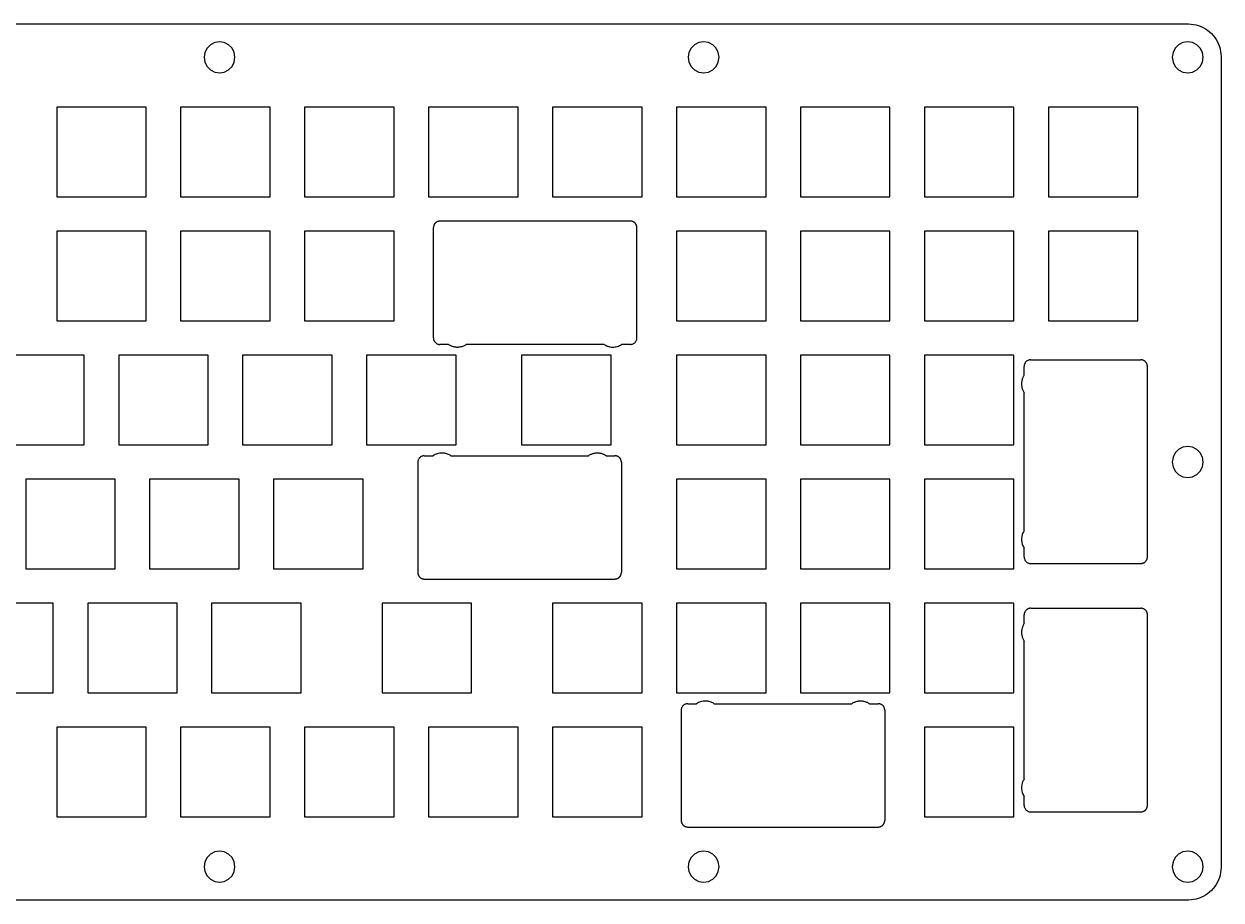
# Model space of a CAD drawing. Extents: x 3 to 385, y 7 to 142.
# Drawn here: x 201.2 to 385.2, y 7.2 to 141.8 of the extents above; entities that cross this region are included whole.
import ezdxf

# ---------------------------------------------------------------- set-up
doc = ezdxf.new("R2010")
doc.units = 0
doc.layers.add('Layer_1', color=7, linetype='CONTINUOUS')

msp = doc.modelspace()

# ---------------------------------------------------------------- linework, layer by layer
at = {"layer": 'Layer_1', "color": 7}
for points in [[(42.967479, 141.772867), (380.168479, 141.771867), (380.560479, 141.756867), (380.950479, 141.710867), (381.335479, 141.633867), (381.713479, 141.527867), (382.081479, 141.391867), (382.437479, 141.227867), (382.780479, 141.035867), (383.106479, 140.817867), (383.415479, 140.574867), (383.703479, 140.307867), (383.970479, 140.019867), (384.213479, 139.710867), (384.431479, 139.384867), (384.623479, 139.041867), (384.787479, 138.685867), (384.923479, 138.317867), (385.029479, 137.939867), (385.106479, 137.554867), (385.152479, 137.164867), (385.167479, 136.771867), (385.168479, 12.220867), (385.152479, 11.828867), (385.106479, 11.438867), (385.029479, 11.053867), (384.923479, 10.675867), (384.787479, 10.307867), (384.623479, 9.951867), (384.431479, 9.608867), (384.213479, 9.282867), (383.970479, 8.973867), (383.703479, 8.685867), (383.415479, 8.418867), (383.106479, 8.175867), (382.780479, 7.957867), (382.437479, 7.765867), (382.081479, 7.601867), (381.713479, 7.465867), (381.335479, 7.359867), (380.950479, 7.282867), (380.560479, 7.236867), (380.168479, 7.220867), (7.967479, 7.220867)], [(264.128585, 93.550563), (264.128585, 110.490564)], [(294.404593, 111.490557), (265.128605, 111.490557)], [(295.404585, 93.550563), (295.404585, 110.490564)], [(266.472132, 92.550544), (265.128605, 92.550544)], [(290.348133, 92.550544), (269.185064, 92.550544)], [(294.404593, 92.550544), (293.061065, 92.550544)], [(355.90935, 90.188865), (372.849351, 90.188865)], [(354.909331, 87.845318), (354.909331, 89.188845)], [(373.849344, 59.912858), (373.849344, 89.188845)], [(354.909331, 63.969317), (354.909331, 85.132386)], [(262.736548, 75.463763), (264.080075, 75.463763)], [(266.793007, 75.463763), (287.956076, 75.463763)], [(290.669008, 75.463763), (292.012535, 75.463763)], [(261.736555, 74.463744), (261.736555, 57.523743)], [(293.012555, 74.463744), (293.012555, 57.523743)], [(354.909331, 59.912858), (354.909331, 61.256385)], [(355.90935, 58.912865), (372.849351, 58.912865)], [(262.736548, 56.52375), (292.012535, 56.52375)], [(355.91599, 52.033175), (372.855991, 52.033175)], [(354.915971, 49.689628), (354.915971, 51.033155)], [(373.855984, 21.757168), (373.855984, 51.033155)], [(354.915971, 25.813627), (354.915971, 46.976696)], [(303.213318, 37.373143), (304.556845, 37.373143)], [(307.269777, 37.373143), (328.432846, 37.373143)], [(331.145778, 37.373143), (332.489305, 37.373143)], [(302.213325, 36.373124), (302.213325, 19.433123)], [(333.489325, 36.373124), (333.489325, 19.433123)], [(354.915971, 21.757168), (354.915971, 23.100695)], [(355.91599, 20.757175), (372.855991, 20.757175)], [(303.213318, 18.43313), (332.489305, 18.43313)]]:
    msp.add_lwpolyline(points, dxfattribs=at)
for points in [[(229.866479, 134.725867), (230.528479, 134.388867), (231.262479, 134.271867), (231.996479, 134.388867), (232.658479, 134.725867), (233.184479, 135.251867), (233.521479, 135.913867), (233.637479, 136.646867), (233.521479, 137.380867), (233.184479, 138.042867), (232.658479, 138.568867), (231.996479, 138.905867), (231.262479, 139.021867), (230.528479, 138.905867), (229.866479, 138.568867), (229.341479, 138.042867), (229.003479, 137.380867), (228.887479, 136.646867), (229.003479, 135.913867), (229.341479, 135.251867)], [(304.256479, 134.725867), (304.918479, 134.388867), (305.652479, 134.271867), (306.386479, 134.388867), (307.048479, 134.725867), (307.574479, 135.251867), (307.911479, 135.913867), (308.027479, 136.646867), (307.911479, 137.380867), (307.574479, 138.042867), (307.048479, 138.568867), (306.386479, 138.905867), (305.652479, 139.021867), (304.918479, 138.905867), (304.256479, 138.568867), (303.731479, 138.042867), (303.394479, 137.380867), (303.277479, 136.646867), (303.394479, 135.913867), (303.731479, 135.251867)], [(378.647479, 134.725867), (379.309479, 134.388867), (380.043479, 134.271867), (380.776479, 134.388867), (381.438479, 134.725867), (381.964479, 135.251867), (382.301479, 135.913867), (382.418479, 136.646867), (382.301479, 137.380867), (381.964479, 138.042867), (381.438479, 138.568867), (380.776479, 138.905867), (380.043479, 139.021867), (379.309479, 138.905867), (378.647479, 138.568867), (378.121479, 138.042867), (377.784479, 137.380867), (377.668479, 136.646867), (377.784479, 135.913867), (378.121479, 135.251867)], [(219.992479, 128.996867), (206.242479, 128.996867), (206.242479, 115.246867), (219.992479, 115.246867)], [(239.042479, 128.996867), (225.292479, 128.996867), (225.292479, 115.246867), (239.042479, 115.246867)], [(258.092479, 128.996867), (244.342479, 128.996867), (244.342479, 115.246867), (258.092479, 115.246867)], [(277.142479, 128.996867), (263.392479, 128.996867), (263.392479, 115.246867), (277.142479, 115.246867)], [(296.192479, 128.996867), (282.442479, 128.996867), (282.442479, 115.246867), (296.192479, 115.246867)], [(315.242479, 128.996867), (301.492479, 128.996867), (301.492479, 115.246867), (315.242479, 115.246867)], [(334.292479, 128.996867), (320.542479, 128.996867), (320.542479, 115.246867), (334.292479, 115.246867)], [(353.342479, 128.996867), (339.592479, 128.996867), (339.592479, 115.246867), (353.342479, 115.246867)], [(372.392479, 128.996867), (358.642479, 128.996867), (358.642479, 115.246867), (372.392479, 115.246867)], [(219.992479, 109.946867), (206.242479, 109.946867), (206.242479, 96.196867), (219.992479, 96.196867)], [(239.042479, 109.946867), (225.292479, 109.946867), (225.292479, 96.196867), (239.042479, 96.196867)], [(258.092479, 109.946867), (244.342479, 109.946867), (244.342479, 96.196867), (258.092479, 96.196867)], [(315.242479, 109.946867), (301.492479, 109.946867), (301.492479, 96.196867), (315.242479, 96.196867)], [(334.292479, 109.946867), (320.542479, 109.946867), (320.542479, 96.196867), (334.292479, 96.196867)], [(353.342479, 109.946867), (339.592479, 109.946867), (339.592479, 96.196867), (353.342479, 96.196867)], [(372.392479, 109.946867), (358.642479, 109.946867), (358.642479, 96.196867), (372.392479, 96.196867)], [(210.467479, 90.896867), (196.717479, 90.896867), (196.717479, 77.146867), (210.467479, 77.146867)], [(229.517479, 90.896867), (215.767479, 90.896867), (215.767479, 77.146867), (229.517479, 77.146867)], [(248.567479, 90.896867), (234.817479, 90.896867), (234.817479, 77.146867), (248.567479, 77.146867)], [(267.617479, 90.896867), (253.867479, 90.896867), (253.867479, 77.146867), (267.617479, 77.146867)], [(291.429479, 90.896867), (277.679479, 90.896867), (277.679479, 77.146867), (291.429479, 77.146867)], [(315.242479, 90.896867), (301.492479, 90.896867), (301.492479, 77.146867), (315.242479, 77.146867)], [(334.292479, 90.896867), (320.542479, 90.896867), (320.542479, 77.146867), (334.292479, 77.146867)], [(353.342479, 90.896867), (339.592479, 90.896867), (339.592479, 77.146867), (353.342479, 77.146867)], [(378.647479, 72.575867), (379.309479, 72.237867), (380.043479, 72.121867), (380.776479, 72.237867), (381.438479, 72.575867), (381.964479, 73.100867), (382.301479, 73.762867), (382.418479, 74.496867), (382.301479, 75.230867), (381.964479, 75.892867), (381.438479, 76.417867), (380.776479, 76.755867), (380.043479, 76.871867), (379.309479, 76.755867), (378.647479, 76.417867), (378.121479, 75.892867), (377.784479, 75.230867), (377.668479, 74.496867), (377.784479, 73.762867), (378.121479, 73.100867)], [(215.229479, 71.846867), (201.479479, 71.846867), (201.479479, 58.096867), (215.229479, 58.096867)], [(234.279479, 71.846867), (220.529479, 71.846867), (220.529479, 58.096867), (234.279479, 58.096867)], [(253.329479, 71.846867), (239.579479, 71.846867), (239.579479, 58.096867), (253.329479, 58.096867)], [(315.242479, 71.846867), (301.492479, 71.846867), (301.492479, 58.096867), (315.242479, 58.096867)], [(334.292479, 71.846867), (320.542479, 71.846867), (320.542479, 58.096867), (334.292479, 58.096867)], [(353.342479, 71.846867), (339.592479, 71.846867), (339.592479, 58.096867), (353.342479, 58.096867)], [(205.704479, 52.796867), (191.954479, 52.796867), (191.954479, 39.046867), (205.704479, 39.046867)], [(224.754479, 52.796867), (211.004479, 52.796867), (211.004479, 39.046867), (224.754479, 39.046867)], [(243.804479, 52.796867), (230.054479, 52.796867), (230.054479, 39.046867), (243.804479, 39.046867)], [(269.998479, 52.796867), (256.248479, 52.796867), (256.248479, 39.046867), (269.998479, 39.046867)], [(296.192479, 52.796867), (282.442479, 52.796867), (282.442479, 39.046867), (296.192479, 39.046867)], [(315.242479, 52.796867), (301.492479, 52.796867), (301.492479, 39.046867), (315.242479, 39.046867)], [(334.292479, 52.796867), (320.542479, 52.796867), (320.542479, 39.046867), (334.292479, 39.046867)], [(353.342479, 52.796867), (339.592479, 52.796867), (339.592479, 39.046867), (353.342479, 39.046867)], [(219.992479, 33.746867), (206.242479, 33.746867), (206.242479, 19.996867), (219.992479, 19.996867)], [(239.042479, 33.746867), (225.292479, 33.746867), (225.292479, 19.996867), (239.042479, 19.996867)], [(258.092479, 33.746867), (244.342479, 33.746867), (244.342479, 19.996867), (258.092479, 19.996867)], [(277.142479, 33.746867), (263.392479, 33.746867), (263.392479, 19.996867), (277.142479, 19.996867)], [(296.192479, 33.746867), (282.442479, 33.746867), (282.442479, 19.996867), (296.192479, 19.996867)], [(353.342479, 33.746867), (339.592479, 33.746867), (339.592479, 19.996867), (353.342479, 19.996867)], [(229.866479, 10.424867), (230.528479, 10.087867), (231.262479, 9.970867), (231.996479, 10.087867), (232.658479, 10.424867), (233.184479, 10.950867), (233.521479, 11.612867), (233.637479, 12.345867), (233.521479, 13.079867), (233.184479, 13.741867), (232.658479, 14.267867), (231.996479, 14.604867), (231.262479, 14.720867), (230.528479, 14.604867), (229.866479, 14.267867), (229.341479, 13.741867), (229.003479, 13.079867), (228.887479, 12.345867), (229.003479, 11.612867), (229.341479, 10.950867)], [(304.256479, 10.424867), (304.918479, 10.087867), (305.652479, 9.970867), (306.386479, 10.087867), (307.048479, 10.424867), (307.574479, 10.950867), (307.911479, 11.612867), (308.027479, 12.345867), (307.911479, 13.079867), (307.574479, 13.741867), (307.048479, 14.267867), (306.386479, 14.604867), (305.652479, 14.720867), (304.918479, 14.604867), (304.256479, 14.267867), (303.731479, 13.741867), (303.394479, 13.079867), (303.277479, 12.345867), (303.394479, 11.612867), (303.731479, 10.950867)], [(378.647479, 10.424867), (379.309479, 10.087867), (380.043479, 9.970867), (380.776479, 10.087867), (381.438479, 10.424867), (381.964479, 10.950867), (382.301479, 11.612867), (382.418479, 12.345867), (382.301479, 13.079867), (381.964479, 13.741867), (381.438479, 14.267867), (380.776479, 14.604867), (380.043479, 14.720867), (379.309479, 14.604867), (378.647479, 14.267867), (378.121479, 13.741867), (377.784479, 13.079867), (377.668479, 12.345867), (377.784479, 11.612867), (378.121479, 10.950867)]]:
    msp.add_lwpolyline(points, close=True, dxfattribs=at)
for points in [[(264.143397, 110.662998), (264.13366, 110.606981), (264.12858, 110.549368), (264.12858, 110.490567)], [(264.174589, 110.791271), (264.161465, 110.749623), (264.151014, 110.7068), (264.143397, 110.662998)], [(264.225886, 110.921369), (264.205884, 110.879528), (264.188701, 110.836081), (264.174589, 110.791271)], [(264.270839, 111.004927), (264.254593, 110.977879), (264.239573, 110.95), (264.225886, 110.921369)], [(264.328137, 111.090057), (264.307632, 111.062731), (264.288505, 111.03432), (264.270839, 111.004927)], [(264.400098, 111.175623), (264.374566, 111.148485), (264.350537, 111.119918), (264.328137, 111.090057)], [(264.485524, 111.256403), (264.455491, 111.231162), (264.426964, 111.20418), (264.400098, 111.175623)], [(264.575991, 111.324139), (264.54454, 111.303237), (264.514337, 111.280623), (264.485524, 111.256403)], [(264.665938, 111.377334), (264.634966, 111.361141), (264.604949, 111.343375), (264.575991, 111.324139)], [(264.76807, 111.423601), (264.733029, 111.410055), (264.698943, 111.394587), (264.665938, 111.377334)], [(264.848178, 111.450711), (264.820979, 111.442773), (264.794256, 111.433724), (264.76807, 111.423601)], [(264.938041, 111.472433), (264.907572, 111.466559), (264.877594, 111.459283), (264.848178, 111.450711)], [(265.021962, 111.484948), (264.99362, 111.481932), (264.965629, 111.477751), (264.938041, 111.472433)], [(265.128605, 111.490557), (265.092582, 111.490557), (265.057, 111.488705), (265.021962, 111.484948)], [(294.523928, 111.483524), (294.484796, 111.488181), (294.444971, 111.490562), (294.404587, 111.490562)], [(294.650787, 111.460029), (294.609465, 111.47048), (294.567118, 111.478391), (294.523928, 111.483524)], [(294.743458, 111.431685), (294.713218, 111.442585), (294.682302, 111.452057), (294.650787, 111.460029)], [(294.829791, 111.395921), (294.801703, 111.409123), (294.7729, 111.421083), (294.743458, 111.431685)], [(294.884168, 111.368272), (294.866362, 111.378035), (294.848233, 111.387242), (294.829791, 111.395921)], [(294.954267, 111.326068), (294.931539, 111.34107), (294.908148, 111.355141), (294.884168, 111.368272)], [(294.998503, 111.295167), (294.984056, 111.305857), (294.969301, 111.316149), (294.954267, 111.326068)], [(295.028726, 111.271911), (295.018804, 111.279848), (295.008724, 111.2876), (294.998503, 111.295167)], [(295.078148, 111.229691), (295.06214, 111.244296), (295.045659, 111.258369), (295.028726, 111.271911)], [(295.122113, 111.187083), (295.107905, 111.20174), (295.093232, 111.215938), (295.078148, 111.229691)], [(295.202036, 111.094026), (295.177298, 111.12667), (295.150596, 111.157746), (295.122113, 111.187083)], [(295.247788, 111.028375), (295.233395, 111.050891), (295.218131, 111.072788), (295.202036, 111.094026)], [(295.294704, 110.946735), (295.280337, 110.974741), (295.264658, 111.00198), (295.247788, 111.028375)], [(295.335227, 110.857208), (295.323162, 110.887818), (295.309616, 110.917689), (295.294704, 110.946735)], [(295.366326, 110.765437), (295.35741, 110.796679), (295.347012, 110.827294), (295.335227, 110.857208)], [(295.392626, 110.645729), (295.386276, 110.686499), (295.377465, 110.726453), (295.366326, 110.765437)], [(295.404585, 110.490564), (295.404585, 110.543341), (295.400484, 110.595162), (295.392626, 110.645729)], [(264.128585, 93.550563), (264.128585, 93.507063), (264.131364, 93.464211), (264.136761, 93.422177)], [(264.136761, 93.422177), (264.14065, 93.391829), (264.145889, 93.361907), (264.152451, 93.332475)], [(264.152451, 93.332475), (264.157399, 93.310276), (264.163061, 93.288329), (264.169464, 93.266702)], [(264.169464, 93.266702), (264.180708, 93.228687), (264.194123, 93.191616), (264.209609, 93.155633)], [(264.209609, 93.155633), (264.227045, 93.11512), (264.247076, 93.075985), (264.2695, 93.038446)], [(264.2695, 93.038446), (264.290481, 93.003317), (264.313564, 92.969586), (264.338561, 92.93742)], [(264.338561, 92.93742), (264.367229, 92.900532), (264.398426, 92.865705), (264.431888, 92.833198)], [(264.431888, 92.833198), (264.470972, 92.79523), (264.513149, 92.76043), (264.558007, 92.729209)], [(264.558007, 92.729209), (264.598224, 92.701216), (264.640594, 92.676102), (264.684822, 92.654163)], [(264.684822, 92.654163), (264.716233, 92.638579), (264.748581, 92.624603), (264.78176, 92.612332)], [(264.78176, 92.612332), (264.808649, 92.602384), (264.836087, 92.593573), (264.864011, 92.585926)], [(264.864011, 92.585926), (264.88613, 92.579868), (264.90854, 92.574576), (264.931236, 92.570025)], [(264.931236, 92.570025), (264.959631, 92.564336), (264.98846, 92.559865), (265.017668, 92.556637)], [(265.017668, 92.556637), (265.054101, 92.552615), (265.091121, 92.550552), (265.128626, 92.550552)], [(266.472132, 92.550544), (266.524763, 92.516547), (266.578355, 92.484718), (266.632782, 92.455056)], [(266.632782, 92.455056), (266.680254, 92.429179), (266.728366, 92.404957), (266.77703, 92.382383)], [(266.77703, 92.382383), (266.840295, 92.353032), (266.904499, 92.326471), (266.969464, 92.302695)], [(266.969464, 92.302695), (267.03723, 92.277904), (267.105823, 92.256123), (267.17504, 92.237388)], [(267.17504, 92.237388), (267.248571, 92.217492), (267.322808, 92.201), (267.397505, 92.187938)], [(267.397505, 92.187938), (267.461293, 92.176799), (267.52542, 92.16812), (267.58973, 92.161956)], [(267.58973, 92.161956), (267.667404, 92.154521), (267.74535, 92.150711), (267.823299, 92.150552)], [(267.823299, 92.150552), (267.898977, 92.150393), (267.974662, 92.153674), (268.050107, 92.160368)], [(268.050107, 92.160368), (268.122484, 92.166797), (268.194644, 92.176375), (268.266367, 92.189123)], [(268.266367, 92.189123), (268.363252, 92.206347), (268.459344, 92.229305), (268.554115, 92.258036)], [(268.554115, 92.258036), (268.633847, 92.282219), (268.712643, 92.310458), (268.790187, 92.342782)], [(268.790187, 92.342782), (268.857161, 92.370701), (268.923203, 92.40166), (268.988111, 92.435662)], [(268.988111, 92.435662), (269.055043, 92.470724), (269.120768, 92.50902), (269.185064, 92.550552)], [(290.348133, 92.550544), (290.417332, 92.505845), (290.488188, 92.464895), (290.560421, 92.42769)], [(290.560421, 92.42769), (290.646332, 92.383438), (290.734195, 92.344489), (290.823539, 92.310837)], [(290.823539, 92.310837), (290.910814, 92.277962), (290.999508, 92.250146), (291.089178, 92.227387)], [(291.089178, 92.227387), (291.161804, 92.208946), (291.235069, 92.193835), (291.308745, 92.182035)], [(291.308745, 92.182035), (291.444249, 92.160339), (291.581144, 92.149848), (291.717992, 92.150578)], [(291.717992, 92.150578), (291.827784, 92.151108), (291.937543, 92.158966), (292.046531, 92.173994)], [(292.046531, 92.173994), (292.171305, 92.191192), (292.295067, 92.217865), (292.416698, 92.253996)], [(292.416698, 92.253996), (292.528493, 92.287204), (292.638485, 92.328405), (292.745816, 92.377602)], [(292.745816, 92.377602), (292.853896, 92.427139), (292.959272, 92.484784), (293.061065, 92.550536)], [(294.404593, 92.550544), (294.473932, 92.550544), (294.541623, 92.557608), (294.606988, 92.571049)], [(294.606988, 92.571049), (294.675566, 92.585151), (294.741579, 92.606262), (294.804248, 92.633615)], [(294.804248, 92.633615), (294.869981, 92.662306), (294.932031, 92.697858), (294.989494, 92.739364)], [(294.989494, 92.739364), (295.04385, 92.778628), (295.094102, 92.823218), (295.139486, 92.872372)], [(295.139486, 92.872372), (295.185558, 92.92227), (295.226611, 92.976875), (295.261845, 93.035377)], [(295.261845, 93.035377), (295.293053, 93.087198), (295.319696, 93.142078), (295.341215, 93.199461)], [(295.341215, 93.199461), (295.362302, 93.255698), (295.378476, 93.31434), (295.389202, 93.374861)], [(295.389202, 93.374861), (295.399309, 93.431908), (295.404575, 93.490624), (295.404575, 93.550574)], [(355.625489, 90.147986), (355.587474, 90.136742), (355.550403, 90.123327), (355.51442, 90.107841)], [(355.691262, 90.164999), (355.669063, 90.160051), (355.647116, 90.154389), (355.625489, 90.147986)], [(355.780964, 90.180689), (355.750616, 90.1768), (355.720694, 90.171561), (355.691262, 90.164999)], [(355.90935, 90.188865), (355.86585, 90.188865), (355.822998, 90.186086), (355.780964, 90.180689)], [(373.021785, 90.174053), (372.965768, 90.18379), (372.908155, 90.18887), (372.849354, 90.18887)], [(373.150058, 90.142861), (373.10841, 90.155985), (373.065587, 90.166436), (373.021785, 90.174053)], [(373.280156, 90.091564), (373.238315, 90.111566), (373.194868, 90.128749), (373.150058, 90.142861)], [(354.915424, 89.299782), (354.911402, 89.263349), (354.909339, 89.226329), (354.909339, 89.188824)], [(354.928812, 89.386214), (354.923124, 89.357819), (354.918652, 89.32899), (354.915424, 89.299782)], [(354.944714, 89.453439), (354.938655, 89.43132), (354.933363, 89.40891), (354.928812, 89.386214)], [(354.971119, 89.53569), (354.961171, 89.508801), (354.95236, 89.481363), (354.944714, 89.453439)], [(355.01295, 89.632628), (354.997366, 89.601217), (354.98339, 89.568869), (354.971119, 89.53569)], [(355.087996, 89.759443), (355.060003, 89.719226), (355.034889, 89.676856), (355.01295, 89.632628)], [(355.191985, 89.885562), (355.154017, 89.846478), (355.119217, 89.804301), (355.087996, 89.759443)], [(355.296207, 89.978889), (355.259319, 89.950221), (355.224492, 89.919024), (355.191985, 89.885562)], [(355.397233, 90.04795), (355.362104, 90.026969), (355.328373, 90.003886), (355.296207, 89.978889)], [(355.51442, 90.107841), (355.473907, 90.090405), (355.434772, 90.070374), (355.397233, 90.04795)], [(373.363714, 90.046611), (373.336666, 90.062857), (373.308787, 90.077877), (373.280156, 90.091564)], [(373.448844, 89.989313), (373.421518, 90.009818), (373.393107, 90.028945), (373.363714, 90.046611)], [(373.53441, 89.917352), (373.507272, 89.942884), (373.478705, 89.966913), (373.448844, 89.989313)], [(373.61519, 89.831926), (373.589949, 89.861959), (373.562967, 89.890486), (373.53441, 89.917352)], [(373.682926, 89.741459), (373.662024, 89.77291), (373.63941, 89.803113), (373.61519, 89.831926)], [(373.736121, 89.651512), (373.719928, 89.682484), (373.702162, 89.712501), (373.682926, 89.741459)], [(373.782388, 89.54938), (373.768842, 89.584421), (373.753374, 89.618508), (373.736121, 89.651512)], [(373.809498, 89.469272), (373.80156, 89.496471), (373.792511, 89.523194), (373.782388, 89.54938)], [(373.83122, 89.379409), (373.825346, 89.409878), (373.81807, 89.439856), (373.809498, 89.469272)], [(373.843735, 89.295488), (373.840719, 89.32383), (373.836538, 89.351821), (373.83122, 89.379409)], [(373.849344, 89.188845), (373.849344, 89.224868), (373.847492, 89.26045), (373.843735, 89.295488)], [(354.509339, 86.494151), (354.50918, 86.418473), (354.512461, 86.342788), (354.519155, 86.267343)], [(354.520743, 86.72772), (354.513308, 86.650046), (354.509498, 86.5721), (354.509339, 86.494151)], [(354.546725, 86.919945), (354.535586, 86.856157), (354.526907, 86.79203), (354.520743, 86.72772)], [(354.596175, 87.14241), (354.576279, 87.068879), (354.559787, 86.994642), (354.546725, 86.919945)], [(354.661482, 87.347986), (354.636691, 87.28022), (354.61491, 87.211627), (354.596175, 87.14241)], [(354.74117, 87.54042), (354.711819, 87.477155), (354.685258, 87.412951), (354.661482, 87.347986)], [(354.813843, 87.684668), (354.787966, 87.637196), (354.763744, 87.589084), (354.74117, 87.54042)], [(354.909331, 87.845318), (354.875334, 87.792687), (354.843505, 87.739095), (354.813843, 87.684668)], [(354.519155, 86.267343), (354.525584, 86.194966), (354.535162, 86.122806), (354.54791, 86.051083)], [(354.54791, 86.051083), (354.565134, 85.954198), (354.588092, 85.858106), (354.616823, 85.763335)], [(354.616823, 85.763335), (354.641006, 85.683603), (354.669245, 85.604807), (354.701569, 85.527263)], [(354.701569, 85.527263), (354.729488, 85.460289), (354.760447, 85.394247), (354.794449, 85.329339)], [(354.794449, 85.329339), (354.829511, 85.262407), (354.867807, 85.196682), (354.909339, 85.132386)], [(262.534152, 75.443258), (262.465574, 75.429156), (262.399561, 75.408045), (262.336892, 75.380692)], [(262.736548, 75.463763), (262.667208, 75.463763), (262.599517, 75.456699), (262.534152, 75.443258)], [(264.395324, 75.636705), (264.287244, 75.587168), (264.181868, 75.529523), (264.080075, 75.463771)], [(264.724442, 75.760311), (264.612647, 75.727103), (264.502655, 75.685902), (264.395324, 75.636705)], [(265.094609, 75.840313), (264.969835, 75.823115), (264.846073, 75.796442), (264.724442, 75.760311)], [(265.423148, 75.863729), (265.313356, 75.863199), (265.203597, 75.855341), (265.094609, 75.840313)], [(265.832395, 75.832272), (265.696891, 75.853968), (265.559996, 75.864459), (265.423148, 75.863729)], [(266.051962, 75.78692), (265.979336, 75.805361), (265.906071, 75.820472), (265.832395, 75.832272)], [(266.317601, 75.70347), (266.230326, 75.736345), (266.141632, 75.764161), (266.051962, 75.78692)], [(266.580719, 75.586617), (266.494808, 75.630869), (266.406945, 75.669818), (266.317601, 75.70347)], [(266.793007, 75.463763), (266.723808, 75.508462), (266.652952, 75.549412), (266.580719, 75.586617)], [(288.153029, 75.578645), (288.086097, 75.543583), (288.020372, 75.505287), (287.956076, 75.463755)], [(288.350953, 75.671525), (288.283979, 75.643606), (288.217937, 75.612647), (288.153029, 75.578645)], [(288.587025, 75.756271), (288.507293, 75.732088), (288.428497, 75.703849), (288.350953, 75.671525)], [(288.874773, 75.825184), (288.777888, 75.80796), (288.681796, 75.785002), (288.587025, 75.756271)], [(289.091033, 75.853939), (289.018656, 75.84751), (288.946496, 75.837932), (288.874773, 75.825184)], [(289.317841, 75.863755), (289.242163, 75.863914), (289.166478, 75.860633), (289.091033, 75.853939)], [(289.55141, 75.852351), (289.473736, 75.859786), (289.39579, 75.863596), (289.317841, 75.863755)], [(289.743635, 75.826369), (289.679847, 75.837508), (289.61572, 75.846187), (289.55141, 75.852351)], [(289.9661, 75.776919), (289.892569, 75.796815), (289.818332, 75.813307), (289.743635, 75.826369)], [(290.171676, 75.711612), (290.10391, 75.736403), (290.035317, 75.758184), (289.9661, 75.776919)], [(290.36411, 75.631924), (290.300845, 75.661275), (290.236641, 75.687836), (290.171676, 75.711612)], [(290.508358, 75.559251), (290.460886, 75.585128), (290.412774, 75.60935), (290.36411, 75.631924)], [(290.669008, 75.463763), (290.616377, 75.49776), (290.562785, 75.529589), (290.508358, 75.559251)], [(292.123472, 75.45767), (292.087039, 75.461692), (292.050019, 75.463755), (292.012514, 75.463755)], [(292.209904, 75.444282), (292.181509, 75.449971), (292.15268, 75.454442), (292.123472, 75.45767)], [(292.277129, 75.428381), (292.25501, 75.434439), (292.2326, 75.439731), (292.209904, 75.444282)], [(292.35938, 75.401975), (292.332491, 75.411923), (292.305053, 75.420734), (292.277129, 75.428381)], [(261.751938, 74.639446), (261.741831, 74.582399), (261.736565, 74.523683), (261.736565, 74.463733)], [(261.799925, 74.814846), (261.778838, 74.758609), (261.762664, 74.699967), (261.751938, 74.639446)], [(261.879295, 74.97893), (261.848087, 74.927109), (261.821444, 74.872229), (261.799925, 74.814846)], [(262.001654, 75.141935), (261.955582, 75.092037), (261.914529, 75.037432), (261.879295, 74.97893)], [(262.151646, 75.274943), (262.09729, 75.235679), (262.047038, 75.191089), (262.001654, 75.141935)], [(262.336892, 75.380692), (262.271159, 75.352001), (262.209109, 75.316449), (262.151646, 75.274943)], [(292.456318, 75.360144), (292.424907, 75.375728), (292.392559, 75.389704), (292.35938, 75.401975)], [(292.583133, 75.285098), (292.542916, 75.313091), (292.500546, 75.338205), (292.456318, 75.360144)], [(292.709252, 75.181109), (292.670168, 75.219077), (292.627991, 75.253877), (292.583133, 75.285098)], [(292.802579, 75.076887), (292.773911, 75.113775), (292.742714, 75.148602), (292.709252, 75.181109)], [(292.87164, 74.975861), (292.850659, 75.01099), (292.827576, 75.044721), (292.802579, 75.076887)], [(292.931531, 74.858674), (292.914095, 74.899187), (292.894064, 74.938322), (292.87164, 74.975861)], [(292.971676, 74.747605), (292.960432, 74.78562), (292.947017, 74.822691), (292.931531, 74.858674)], [(292.988689, 74.681832), (292.983741, 74.704031), (292.978079, 74.725978), (292.971676, 74.747605)], [(293.004379, 74.59213), (293.00049, 74.622478), (292.995251, 74.6524), (292.988689, 74.681832)], [(293.012555, 74.463744), (293.012555, 74.507244), (293.009776, 74.550096), (293.004379, 74.59213)], [(354.540822, 63.008705), (354.519126, 62.873201), (354.508635, 62.736306), (354.509365, 62.599458)], [(354.509365, 62.599458), (354.509895, 62.489666), (354.517753, 62.379907), (354.532781, 62.270919)], [(354.586174, 63.228272), (354.567733, 63.155646), (354.552622, 63.082381), (354.540822, 63.008705)], [(354.669624, 63.493911), (354.636749, 63.406636), (354.608933, 63.317942), (354.586174, 63.228272)], [(354.786477, 63.757029), (354.742225, 63.671118), (354.703276, 63.583255), (354.669624, 63.493911)], [(354.909331, 63.969317), (354.864632, 63.900118), (354.823682, 63.829262), (354.786477, 63.757029)], [(354.532781, 62.270919), (354.549979, 62.146145), (354.576652, 62.022383), (354.612783, 61.900752)], [(354.612783, 61.900752), (354.645991, 61.788957), (354.687192, 61.678965), (354.736389, 61.571634)], [(354.736389, 61.571634), (354.785926, 61.463554), (354.843571, 61.358178), (354.909323, 61.256385)], [(354.909331, 59.912858), (354.909331, 59.843518), (354.916395, 59.775827), (354.929836, 59.710462)], [(354.929836, 59.710462), (354.943938, 59.641884), (354.965049, 59.575871), (354.992402, 59.513202)], [(354.992402, 59.513202), (355.021093, 59.447469), (355.056645, 59.385419), (355.098151, 59.327956)], [(355.098151, 59.327956), (355.137415, 59.2736), (355.182005, 59.223348), (355.231159, 59.177964)], [(355.231159, 59.177964), (355.281057, 59.131892), (355.335662, 59.090839), (355.394164, 59.055605)], [(355.394164, 59.055605), (355.445985, 59.024397), (355.500865, 58.997754), (355.558248, 58.976235)], [(355.558248, 58.976235), (355.614485, 58.955148), (355.673127, 58.938974), (355.733648, 58.928248)], [(355.733648, 58.928248), (355.790695, 58.918141), (355.849411, 58.912875), (355.909361, 58.912875)], [(372.849351, 58.912865), (372.902128, 58.912865), (372.953949, 58.916966), (373.004516, 58.924824)], [(373.004516, 58.924824), (373.045286, 58.931174), (373.085241, 58.939985), (373.124224, 58.951124)], [(373.124224, 58.951124), (373.155466, 58.96004), (373.186081, 58.970438), (373.215995, 58.982223)], [(373.215995, 58.982223), (373.246605, 58.994288), (373.276476, 59.007834), (373.305522, 59.022746)], [(373.305522, 59.022746), (373.333528, 59.037113), (373.360767, 59.052792), (373.387162, 59.069662)], [(373.387162, 59.069662), (373.409678, 59.084055), (373.431575, 59.099319), (373.452813, 59.115414)], [(373.452813, 59.115414), (373.485457, 59.140152), (373.516533, 59.166854), (373.54587, 59.195337)], [(373.54587, 59.195337), (373.560527, 59.209545), (373.574725, 59.224219), (373.588478, 59.239302)], [(373.588478, 59.239302), (373.603083, 59.25531), (373.617156, 59.271791), (373.630698, 59.288724)], [(373.630698, 59.288724), (373.638635, 59.298646), (373.646387, 59.308726), (373.653954, 59.318947)], [(373.653954, 59.318947), (373.664644, 59.333394), (373.674936, 59.348149), (373.684855, 59.363183)], [(373.684855, 59.363183), (373.699857, 59.385911), (373.713928, 59.409302), (373.727059, 59.433282)], [(373.727059, 59.433282), (373.736822, 59.451088), (373.746029, 59.469217), (373.754708, 59.487659)], [(373.754708, 59.487659), (373.76791, 59.515747), (373.77987, 59.54455), (373.790472, 59.573992)], [(373.790472, 59.573992), (373.801372, 59.604232), (373.810844, 59.635148), (373.818816, 59.666663)], [(373.818816, 59.666663), (373.829267, 59.707985), (373.837178, 59.750332), (373.842311, 59.793522)], [(373.842311, 59.793522), (373.846968, 59.832654), (373.849349, 59.872479), (373.849349, 59.912863)], [(261.736555, 57.523743), (261.736555, 57.470966), (261.740656, 57.419145), (261.748514, 57.368578)], [(261.748514, 57.368578), (261.754864, 57.327808), (261.763675, 57.287854), (261.774814, 57.24887)], [(261.774814, 57.24887), (261.78373, 57.217628), (261.794128, 57.187013), (261.805913, 57.157099)], [(261.805913, 57.157099), (261.817978, 57.126489), (261.831524, 57.096618), (261.846436, 57.067572)], [(261.846436, 57.067572), (261.860803, 57.039566), (261.876482, 57.012327), (261.893352, 56.985932)], [(292.870301, 57.00938), (292.886547, 57.036428), (292.901567, 57.064307), (292.915254, 57.092938)], [(292.915254, 57.092938), (292.935256, 57.134779), (292.952439, 57.178226), (292.966551, 57.223036)], [(292.966551, 57.223036), (292.979675, 57.264684), (292.990126, 57.307507), (292.997743, 57.351309)], [(292.997743, 57.351309), (293.00748, 57.407326), (293.01256, 57.464939), (293.01256, 57.52374)], [(261.893352, 56.985932), (261.907745, 56.963416), (261.923009, 56.941519), (261.939104, 56.920281)], [(261.939104, 56.920281), (261.963842, 56.887637), (261.990544, 56.856561), (262.019027, 56.827224)], [(262.019027, 56.827224), (262.033235, 56.812567), (262.047909, 56.798369), (262.062992, 56.784616)], [(262.062992, 56.784616), (262.079, 56.770011), (262.095481, 56.755938), (262.112414, 56.742396)], [(262.112414, 56.742396), (262.122336, 56.734459), (262.132416, 56.726707), (262.142637, 56.71914)], [(262.142637, 56.71914), (262.157084, 56.70845), (262.171839, 56.698158), (262.186873, 56.688239)], [(262.186873, 56.688239), (262.209601, 56.673237), (262.232992, 56.659166), (262.256972, 56.646035)], [(262.256972, 56.646035), (262.274778, 56.636272), (262.292907, 56.627065), (262.311349, 56.618386)], [(262.311349, 56.618386), (262.339437, 56.605184), (262.36824, 56.593224), (262.397682, 56.582622)], [(262.397682, 56.582622), (262.427922, 56.571722), (262.458838, 56.56225), (262.490353, 56.554278)], [(262.490353, 56.554278), (262.531675, 56.543827), (262.574022, 56.535916), (262.617212, 56.530783)], [(262.617212, 56.530783), (262.656344, 56.526126), (262.696169, 56.523745), (262.736553, 56.523745)], [(292.012535, 56.52375), (292.048558, 56.52375), (292.08414, 56.525602), (292.119178, 56.529359)], [(292.119178, 56.529359), (292.14752, 56.532375), (292.175511, 56.536556), (292.203099, 56.541874)], [(292.203099, 56.541874), (292.233568, 56.547748), (292.263546, 56.555024), (292.292962, 56.563596)], [(292.292962, 56.563596), (292.320161, 56.571534), (292.346884, 56.580583), (292.37307, 56.590706)], [(292.37307, 56.590706), (292.408111, 56.604252), (292.442198, 56.61972), (292.475202, 56.636973)], [(292.475202, 56.636973), (292.506174, 56.653166), (292.536191, 56.670932), (292.565149, 56.690168)], [(292.565149, 56.690168), (292.5966, 56.71107), (292.626803, 56.733684), (292.655616, 56.757904)], [(292.655616, 56.757904), (292.685649, 56.783145), (292.714176, 56.810127), (292.741042, 56.838684)], [(292.741042, 56.838684), (292.766574, 56.865822), (292.790603, 56.894389), (292.813003, 56.92425)], [(292.813003, 56.92425), (292.833508, 56.951576), (292.852635, 56.979987), (292.870301, 57.00938)], [(355.094636, 51.603753), (355.066643, 51.563536), (355.041529, 51.521166), (355.01959, 51.476938)], [(355.198625, 51.729872), (355.160657, 51.690788), (355.125857, 51.648611), (355.094636, 51.603753)], [(355.302847, 51.823199), (355.265959, 51.794531), (355.231132, 51.763334), (355.198625, 51.729872)], [(355.403873, 51.89226), (355.368744, 51.871279), (355.335013, 51.848196), (355.302847, 51.823199)], [(355.52106, 51.952151), (355.480547, 51.934715), (355.441412, 51.914684), (355.403873, 51.89226)], [(355.632129, 51.992296), (355.594114, 51.981052), (355.557043, 51.967637), (355.52106, 51.952151)], [(355.697902, 52.009309), (355.675703, 52.004361), (355.653756, 51.998699), (355.632129, 51.992296)], [(355.787604, 52.024999), (355.757256, 52.02111), (355.727334, 52.015871), (355.697902, 52.009309)], [(355.91599, 52.033175), (355.87249, 52.033175), (355.829638, 52.030396), (355.787604, 52.024999)], [(373.028425, 52.018363), (372.972408, 52.0281), (372.914795, 52.03318), (372.855994, 52.03318)], [(373.156698, 51.987171), (373.11505, 52.000295), (373.072227, 52.010746), (373.028425, 52.018363)], [(373.286796, 51.935874), (373.244955, 51.955876), (373.201508, 51.973059), (373.156698, 51.987171)], [(373.370354, 51.890921), (373.343306, 51.907167), (373.315427, 51.922187), (373.286796, 51.935874)], [(373.455484, 51.833623), (373.428158, 51.854128), (373.399747, 51.873255), (373.370354, 51.890921)], [(373.54105, 51.761662), (373.513912, 51.787194), (373.485345, 51.811223), (373.455484, 51.833623)], [(373.62183, 51.676236), (373.596589, 51.706269), (373.569607, 51.734796), (373.54105, 51.761662)], [(373.689566, 51.585769), (373.668664, 51.61722), (373.64605, 51.647423), (373.62183, 51.676236)], [(373.742761, 51.495822), (373.726568, 51.526794), (373.708802, 51.556811), (373.689566, 51.585769)], [(354.915971, 49.689628), (354.881974, 49.636997), (354.850145, 49.583405), (354.820483, 49.528978)], [(354.922064, 51.144092), (354.918042, 51.107659), (354.915979, 51.070639), (354.915979, 51.033134)], [(354.935452, 51.230524), (354.929764, 51.202129), (354.925292, 51.1733), (354.922064, 51.144092)], [(354.951354, 51.297749), (354.945295, 51.27563), (354.940003, 51.25322), (354.935452, 51.230524)], [(354.977759, 51.38), (354.967811, 51.353111), (354.959, 51.325673), (354.951354, 51.297749)], [(355.01959, 51.476938), (355.004006, 51.445527), (354.99003, 51.413179), (354.977759, 51.38)], [(373.789028, 51.39369), (373.775482, 51.428731), (373.760014, 51.462818), (373.742761, 51.495822)], [(373.816138, 51.313582), (373.8082, 51.340781), (373.799151, 51.367504), (373.789028, 51.39369)], [(373.83786, 51.223719), (373.831986, 51.254188), (373.82471, 51.284166), (373.816138, 51.313582)], [(373.850375, 51.139798), (373.847359, 51.16814), (373.843178, 51.196131), (373.83786, 51.223719)], [(373.855984, 51.033155), (373.855984, 51.069178), (373.854132, 51.10476), (373.850375, 51.139798)], [(354.515979, 48.338461), (354.51582, 48.262783), (354.519101, 48.187098), (354.525795, 48.111653)], [(354.527383, 48.57203), (354.519948, 48.494356), (354.516138, 48.41641), (354.515979, 48.338461)], [(354.525795, 48.111653), (354.532224, 48.039276), (354.541802, 47.967116), (354.55455, 47.895393)], [(354.553365, 48.764255), (354.542226, 48.700467), (354.533547, 48.63634), (354.527383, 48.57203)], [(354.602815, 48.98672), (354.582919, 48.913189), (354.566427, 48.838952), (354.553365, 48.764255)], [(354.55455, 47.895393), (354.571774, 47.798508), (354.594732, 47.702416), (354.623463, 47.607645)], [(354.668122, 49.192296), (354.643331, 49.12453), (354.62155, 49.055937), (354.602815, 48.98672)], [(354.74781, 49.38473), (354.718459, 49.321465), (354.691898, 49.257261), (354.668122, 49.192296)], [(354.820483, 49.528978), (354.794606, 49.481506), (354.770384, 49.433394), (354.74781, 49.38473)], [(354.623463, 47.607645), (354.647646, 47.527913), (354.675885, 47.449117), (354.708209, 47.371573)], [(354.708209, 47.371573), (354.736128, 47.304599), (354.767087, 47.238557), (354.801089, 47.173649)], [(354.801089, 47.173649), (354.836151, 47.106717), (354.874447, 47.040992), (354.915979, 46.976696)], [(302.356065, 36.88831), (302.324857, 36.836489), (302.298214, 36.781609), (302.276695, 36.724226)], [(302.478424, 37.051315), (302.432352, 37.001417), (302.391299, 36.946812), (302.356065, 36.88831)], [(302.628416, 37.184323), (302.57406, 37.145059), (302.523808, 37.100469), (302.478424, 37.051315)], [(302.813662, 37.290072), (302.747929, 37.261381), (302.685879, 37.225829), (302.628416, 37.184323)], [(303.010922, 37.352638), (302.942344, 37.338536), (302.876331, 37.317425), (302.813662, 37.290072)], [(303.213318, 37.373143), (303.143978, 37.373143), (303.076287, 37.366079), (303.010922, 37.352638)], [(304.872094, 37.546085), (304.764014, 37.496548), (304.658638, 37.438903), (304.556845, 37.373151)], [(305.201212, 37.669691), (305.089417, 37.636483), (304.979425, 37.595282), (304.872094, 37.546085)], [(305.571379, 37.749693), (305.446605, 37.732495), (305.322843, 37.705822), (305.201212, 37.669691)], [(305.899918, 37.773109), (305.790126, 37.772579), (305.680367, 37.764721), (305.571379, 37.749693)], [(306.309165, 37.741652), (306.173661, 37.763348), (306.036766, 37.773839), (305.899918, 37.773109)], [(306.528732, 37.6963), (306.456106, 37.714741), (306.382841, 37.729852), (306.309165, 37.741652)], [(306.794371, 37.61285), (306.707096, 37.645725), (306.618402, 37.673541), (306.528732, 37.6963)], [(307.057489, 37.495997), (306.971578, 37.540249), (306.883715, 37.579198), (306.794371, 37.61285)], [(307.269777, 37.373143), (307.200578, 37.417842), (307.129722, 37.458792), (307.057489, 37.495997)], [(328.629799, 37.488025), (328.562867, 37.452963), (328.497142, 37.414667), (328.432846, 37.373135)], [(328.827723, 37.580905), (328.760749, 37.552986), (328.694707, 37.522027), (328.629799, 37.488025)], [(329.063795, 37.665651), (328.984063, 37.641468), (328.905267, 37.613229), (328.827723, 37.580905)], [(329.351543, 37.734564), (329.254658, 37.71734), (329.158566, 37.694382), (329.063795, 37.665651)], [(329.567803, 37.763319), (329.495426, 37.75689), (329.423266, 37.747312), (329.351543, 37.734564)], [(329.794611, 37.773135), (329.718933, 37.773294), (329.643248, 37.770013), (329.567803, 37.763319)], [(330.02818, 37.761731), (329.950506, 37.769166), (329.87256, 37.772976), (329.794611, 37.773135)], [(330.220405, 37.735749), (330.156617, 37.746888), (330.09249, 37.755567), (330.02818, 37.761731)], [(330.44287, 37.686299), (330.369339, 37.706195), (330.295102, 37.722687), (330.220405, 37.735749)], [(330.648446, 37.620992), (330.58068, 37.645783), (330.512087, 37.667564), (330.44287, 37.686299)], [(330.84088, 37.541304), (330.777615, 37.570655), (330.713411, 37.597216), (330.648446, 37.620992)], [(330.985128, 37.468631), (330.937656, 37.494508), (330.889544, 37.51873), (330.84088, 37.541304)], [(331.145778, 37.373143), (331.093147, 37.40714), (331.039555, 37.438969), (330.985128, 37.468631)], [(332.600242, 37.36705), (332.563809, 37.371072), (332.526789, 37.373135), (332.489284, 37.373135)], [(332.686674, 37.353662), (332.658279, 37.359351), (332.62945, 37.363822), (332.600242, 37.36705)], [(332.753899, 37.337761), (332.73178, 37.343819), (332.70937, 37.349111), (332.686674, 37.353662)], [(332.83615, 37.311355), (332.809261, 37.321303), (332.781823, 37.330114), (332.753899, 37.337761)], [(332.933088, 37.269524), (332.901677, 37.285108), (332.869329, 37.299084), (332.83615, 37.311355)], [(333.059903, 37.194478), (333.019686, 37.222471), (332.977316, 37.247585), (332.933088, 37.269524)], [(333.186022, 37.090489), (333.146938, 37.128457), (333.104761, 37.163257), (333.059903, 37.194478)], [(333.279349, 36.986267), (333.250681, 37.023155), (333.219484, 37.057982), (333.186022, 37.090489)], [(333.34841, 36.885241), (333.327429, 36.92037), (333.304346, 36.954101), (333.279349, 36.986267)], [(333.408301, 36.768054), (333.390865, 36.808567), (333.370834, 36.847702), (333.34841, 36.885241)], [(302.228708, 36.548826), (302.218601, 36.491779), (302.213335, 36.433063), (302.213335, 36.373113)], [(302.276695, 36.724226), (302.255608, 36.667989), (302.239434, 36.609347), (302.228708, 36.548826)], [(333.448446, 36.656985), (333.437202, 36.695), (333.423787, 36.732071), (333.408301, 36.768054)], [(333.465459, 36.591212), (333.460511, 36.613411), (333.454849, 36.635358), (333.448446, 36.656985)], [(333.481149, 36.50151), (333.47726, 36.531858), (333.472021, 36.56178), (333.465459, 36.591212)], [(333.489325, 36.373124), (333.489325, 36.416624), (333.486546, 36.459476), (333.481149, 36.50151)], [(354.915971, 25.813627), (354.871272, 25.744428), (354.830322, 25.673572), (354.793117, 25.601339)], [(354.547462, 24.853015), (354.525766, 24.717511), (354.515275, 24.580616), (354.516005, 24.443768)], [(354.516005, 24.443768), (354.516535, 24.333976), (354.524393, 24.224217), (354.539421, 24.115229)], [(354.539421, 24.115229), (354.556619, 23.990455), (354.583292, 23.866693), (354.619423, 23.745062)], [(354.592814, 25.072582), (354.574373, 24.999956), (354.559262, 24.926691), (354.547462, 24.853015)], [(354.676264, 25.338221), (354.643389, 25.250946), (354.615573, 25.162252), (354.592814, 25.072582)], [(354.793117, 25.601339), (354.748865, 25.515428), (354.709916, 25.427565), (354.676264, 25.338221)], [(354.619423, 23.745062), (354.652631, 23.633267), (354.693832, 23.523275), (354.743029, 23.415944)], [(354.743029, 23.415944), (354.792566, 23.307864), (354.850211, 23.202488), (354.915963, 23.100695)], [(354.915971, 21.757168), (354.915971, 21.687828), (354.923035, 21.620137), (354.936476, 21.554772)], [(354.936476, 21.554772), (354.950578, 21.486194), (354.971689, 21.420181), (354.999042, 21.357512)], [(354.999042, 21.357512), (355.027733, 21.291779), (355.063285, 21.229729), (355.104791, 21.172266)], [(355.104791, 21.172266), (355.144055, 21.11791), (355.188645, 21.067658), (355.237799, 21.022274)], [(355.237799, 21.022274), (355.287697, 20.976202), (355.342302, 20.935149), (355.400804, 20.899915)], [(355.400804, 20.899915), (355.452625, 20.868707), (355.507505, 20.842064), (355.564888, 20.820545)], [(355.564888, 20.820545), (355.621125, 20.799458), (355.679767, 20.783284), (355.740288, 20.772558)], [(355.740288, 20.772558), (355.797335, 20.762451), (355.856051, 20.757185), (355.916001, 20.757185)], [(372.855991, 20.757175), (372.908768, 20.757175), (372.960589, 20.761276), (373.011156, 20.769134)], [(373.011156, 20.769134), (373.051926, 20.775484), (373.091881, 20.784295), (373.130864, 20.795434)], [(373.130864, 20.795434), (373.162106, 20.80435), (373.192721, 20.814748), (373.222635, 20.826533)], [(373.222635, 20.826533), (373.253245, 20.838598), (373.283116, 20.852144), (373.312162, 20.867056)], [(373.312162, 20.867056), (373.340168, 20.881423), (373.367407, 20.897102), (373.393802, 20.913972)], [(373.393802, 20.913972), (373.416318, 20.928365), (373.438215, 20.943629), (373.459453, 20.959724)], [(373.459453, 20.959724), (373.492097, 20.984462), (373.523173, 21.011164), (373.55251, 21.039647)], [(373.55251, 21.039647), (373.567167, 21.053855), (373.581365, 21.068529), (373.595118, 21.083612)], [(373.595118, 21.083612), (373.609723, 21.09962), (373.623796, 21.116101), (373.637338, 21.133034)], [(373.637338, 21.133034), (373.645275, 21.142956), (373.653027, 21.153036), (373.660594, 21.163257)], [(373.660594, 21.163257), (373.671284, 21.177704), (373.681576, 21.192459), (373.691495, 21.207493)], [(373.691495, 21.207493), (373.706497, 21.230221), (373.720568, 21.253612), (373.733699, 21.277592)], [(373.733699, 21.277592), (373.743462, 21.295398), (373.752669, 21.313527), (373.761348, 21.331969)], [(373.761348, 21.331969), (373.77455, 21.360057), (373.78651, 21.38886), (373.797112, 21.418302)], [(373.797112, 21.418302), (373.808012, 21.448542), (373.817484, 21.479458), (373.825456, 21.510973)], [(373.825456, 21.510973), (373.835907, 21.552295), (373.843818, 21.594642), (373.848951, 21.637832)], [(373.848951, 21.637832), (373.853608, 21.676964), (373.855989, 21.716789), (373.855989, 21.757173)], [(302.213325, 19.433123), (302.213325, 19.380346), (302.217426, 19.328525), (302.225284, 19.277958)], [(302.225284, 19.277958), (302.231634, 19.237188), (302.240445, 19.197234), (302.251584, 19.15825)], [(302.251584, 19.15825), (302.2605, 19.127008), (302.270898, 19.096393), (302.282683, 19.066479)], [(302.282683, 19.066479), (302.294748, 19.035869), (302.308294, 19.005998), (302.323206, 18.976952)], [(302.323206, 18.976952), (302.337573, 18.948946), (302.353252, 18.921707), (302.370122, 18.895312)], [(302.370122, 18.895312), (302.384515, 18.872796), (302.399779, 18.850899), (302.415874, 18.829661)], [(302.415874, 18.829661), (302.440612, 18.797017), (302.467314, 18.765941), (302.495797, 18.736604)], [(302.495797, 18.736604), (302.510005, 18.721947), (302.524679, 18.707749), (302.539762, 18.693996)], [(302.539762, 18.693996), (302.55577, 18.679391), (302.572251, 18.665318), (302.589184, 18.651776)], [(302.589184, 18.651776), (302.599106, 18.643839), (302.609186, 18.636087), (302.619407, 18.62852)], [(302.619407, 18.62852), (302.633854, 18.61783), (302.648609, 18.607538), (302.663643, 18.597619)], [(302.663643, 18.597619), (302.686371, 18.582617), (302.709762, 18.568546), (302.733742, 18.555415)], [(302.733742, 18.555415), (302.751548, 18.545652), (302.769677, 18.536445), (302.788119, 18.527766)], [(302.788119, 18.527766), (302.816207, 18.514564), (302.84501, 18.502604), (302.874452, 18.492002)], [(302.874452, 18.492002), (302.904692, 18.481102), (302.935608, 18.47163), (302.967123, 18.463658)], [(302.967123, 18.463658), (303.008445, 18.453207), (303.050792, 18.445296), (303.093982, 18.440163)], [(303.093982, 18.440163), (303.133114, 18.435506), (303.172939, 18.433125), (303.213323, 18.433125)], [(332.489305, 18.43313), (332.525328, 18.43313), (332.56091, 18.434982), (332.595948, 18.438739)], [(332.595948, 18.438739), (332.62429, 18.441755), (332.652281, 18.445936), (332.679869, 18.451254)], [(332.679869, 18.451254), (332.710338, 18.457128), (332.740316, 18.464404), (332.769732, 18.472976)], [(332.769732, 18.472976), (332.796931, 18.480914), (332.823654, 18.489963), (332.84984, 18.500086)], [(332.84984, 18.500086), (332.884881, 18.513632), (332.918968, 18.5291), (332.951972, 18.546353)], [(332.951972, 18.546353), (332.982944, 18.562546), (333.012961, 18.580312), (333.041919, 18.599548)], [(333.041919, 18.599548), (333.07337, 18.62045), (333.103573, 18.643064), (333.132386, 18.667284)], [(333.132386, 18.667284), (333.162419, 18.692525), (333.190946, 18.719507), (333.217812, 18.748064)], [(333.217812, 18.748064), (333.243344, 18.775202), (333.267373, 18.803769), (333.289773, 18.83363)], [(333.289773, 18.83363), (333.310278, 18.860956), (333.329405, 18.889367), (333.347071, 18.91876)], [(333.347071, 18.91876), (333.363317, 18.945808), (333.378337, 18.973687), (333.392024, 19.002318)], [(333.392024, 19.002318), (333.412026, 19.044159), (333.429209, 19.087606), (333.443321, 19.132416)], [(333.443321, 19.132416), (333.456445, 19.174064), (333.466896, 19.216887), (333.474513, 19.260689)], [(333.474513, 19.260689), (333.48425, 19.316706), (333.48933, 19.374319), (333.48933, 19.43312)]]:
    msp.add_open_spline(points, degree=3, dxfattribs=at)

doc.saveas('drawing.dxf')
